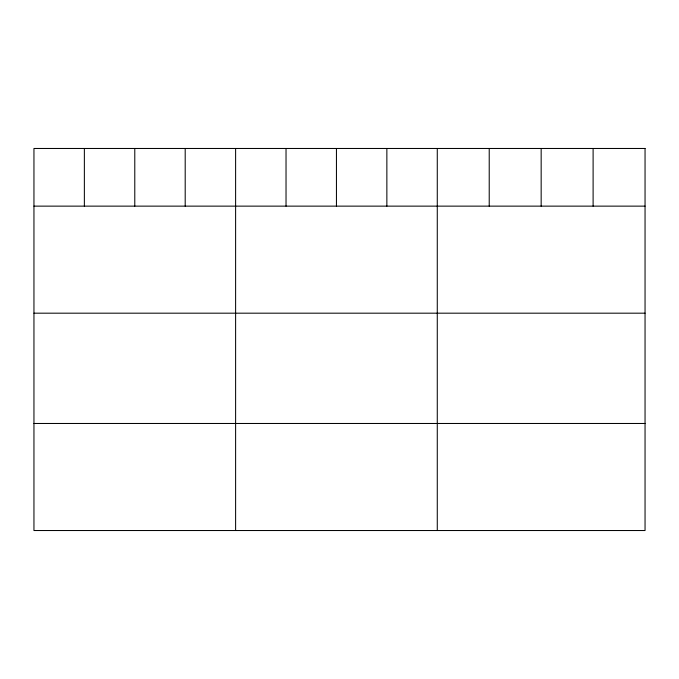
<?xml version="1.0" encoding="UTF-8"?>
<svg xmlns="http://www.w3.org/2000/svg" width="679" height="679" viewBox="0 0 679 679"><rect width="100%" height="100%" fill="white"/><g stroke="black" fill="none" stroke-linecap="round" stroke-linejoin="round"><path stroke-width="1.02" d="M33.95 206.136L645.05 206.136M33.95 313.18L645.05 313.18M33.95 423.475L645.05 423.475M593.106 148.472L593.106 206.136M541.163 148.472L541.163 206.136M489.219 148.472L489.219 206.136M437.276 148.472L437.276 530.528M386.86 148.472L386.86 206.136M336.445 148.472L336.445 206.136M286.029 148.472L286.029 206.136M235.613 148.472L235.613 530.528M185.197 148.472L185.197 206.136M134.782 148.472L134.782 206.136M84.366 148.472L84.366 206.136M645.05 148.472L33.95 148.472L33.95 530.528L645.05 530.528L645.05 148.472"/></g></svg>
